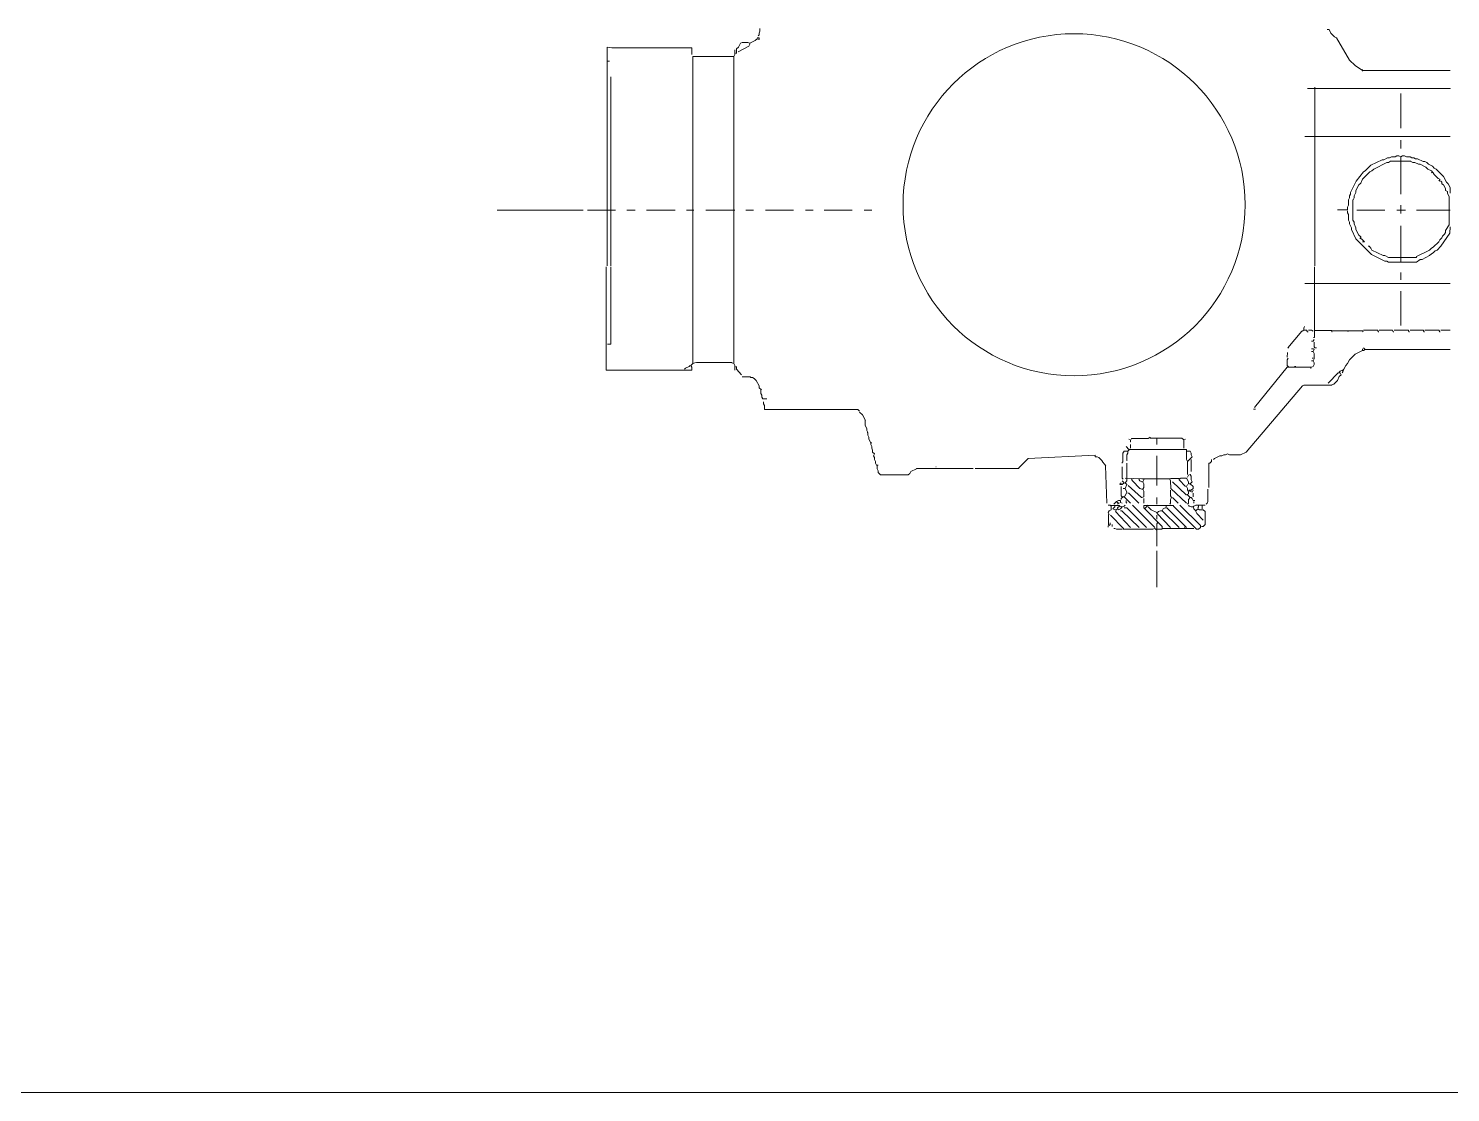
# Model space of a CAD drawing. Header units: millimetres. Extents: x -194958 to 83200, y -72620 to 64568.
# Drawn here: x -141546 to -140846, y -68782 to -68258 of the extents above; entities that cross this region are included whole.
import ezdxf

# ---------------------------------------------------------------- set-up
doc = ezdxf.new("R2010")
doc.units = ezdxf.units.MM
doc.header["$LTSCALE"] = 200
doc.layers.add('_GD-P-LegendText&Table', color=7, linetype='Continuous', lineweight=15)
doc.layers.add('VL-TEST-DRAIN VALVE', color=7, linetype='Continuous', lineweight=20)

# ---------------------------------------------------------------- blocks, each defined once
blk = doc.blocks.new('A$Cab73a533')
at = {"color": 7}
for p, q in [((-28.66, 15.62, 0.01), (-28.58, 15.79, 0.01)), ((-28.66, 15.45, 0.01), (-28.66, 15.62, 0.01)), ((-28.58, 15.79, 0.01), (-28.58, 16.04, 0.01)), ((23.02, 15.96, 0.01), (23.19, 15.96, 0.01)), ((23.19, 15.96, 0.01), (23.36, 15.62, 0.01)), ((23.36, 15.62, 0.01), (23.69, 15.28, 0.01)), ((-42.46, -5.56, 0.01), (-42.46, 14.35, 0.01)), ((-42.46, 14.35, 0.01), (-42.05, 14.29, 0.01)), ((-42.05, 14.29, 0.01), (-34.76, 14.29, 0.01)), ((-34.76, 14.29, 0.01), (-34.76, 14.18, 0.01)), ((-30.7, 14.18, 0.01), (-30.53, 14.35, 0.01)), ((-30.56, 13.93, 0.01), (-29.6, 14.44, 0.01)), ((-30.53, 14.35, 0.01), (-30.36, 14.69, 0.01)), ((-30.36, 14.69, 0.01), (-30.19, 14.77, 0.01)), ((-30.19, 14.77, 0.01), (-29.68, 14.77, 0.01)), ((-29.68, 14.77, 0.01), (-29.51, 14.69, 0.01)), ((-29.6, 14.44, 0.01), (-29.59, 14.44, 0.01)), ((-29.59, 14.44, 0.01), (-29.51, 14.6, 0.01)), ((-29.51, 14.69, 0.01), (-29, 14.94, 0.01)), ((-29.51, 14.6, 0.01), (-29.51, 14.69, 0.01)), ((-29, 14.94, 0.01), (-28.83, 15.11, 0.01)), ((-28.66, 15.2, 0.01), (-28.83, 15.2, 0.01)), ((-28.83, 15.11, 0.01), (-28.66, 15.03, 0.01)), ((-28.75, 15.37, 0.01), (-28.66, 15.45, 0.01)), ((-28.66, 15.03, 0.01), (-28.66, 15.2, 0.01)), ((23.69, 15.28, 0.01), (23.87, 15.2, 0.01)), ((23.87, 15.2, 0.01), (25.04, 13.16, 0.01)), ((-42.47, 13.08, 0.01), (-42.26, 13.08, 0.01)), ((-34.76, 14.18, 0.01), (-34.76, 13.67, 0.01)), ((-34.68, 13.48, 0.01), (-30.95, 13.48, 0.01)), ((-34.68, 13.48, 0.01), (-34.68, -14.45, 0.01)), ((-30.95, 13.5, 0.01), (-30.87, 13.67, 0.01)), ((-30.95, 13.48, 0.01), (-30.95, 13.5, 0.01)), ((-30.95, 13.48, 0.01), (-30.95, -14.45, 0.01)), ((-30.87, 13.67, 0.01), (-30.87, 14.1, 0.01)), ((-30.78, 13.76, 0.01), (-30.7, 13.84, 0.01)), ((-30.7, 13.84, 0.01), (-30.7, 14.18, 0.01)), ((25.04, 13.16, 0.01), (25.05, 13.16, 0.01)), ((25.05, 13.16, 0.01), (25.56, 12.66, 0.01)), ((25.56, 12.66, 0.01), (26.24, 12.23, 0.01)), ((26.24, 12.15, 0.01), (26.24, 12.32, 0.01)), ((26.24, 12.23, 0.01), (34.2, 12.23, 0.01)), ((34.2, 12.23, 0.01), (34.2, 12.23, 0.01)), ((-42.13, -5.56, 0.01), (-42.13, 11.64, 0.01)), ((21.24, 10.57, 0.01), (34.2, 10.57, 0.01)), ((21.91, -5.56, 0.01), (21.91, 10.71, 0.01)), ((34.2, 10.57, 0.01), (34.2, 10.54, 0.01)), ((29.71, 6.98, 0.01), (29.71, 10.11, 0.01)), ((20.98, 6.22, 0.01), (34.2, 6.22, 0.01)), ((29.71, 5.12, 0.01), (29.71, 5.88, 0.01)), ((27, 3.59, 0.01), (28.01, 4.1, 0.01)), ((28.01, 4.1, 0.01), (28.18, 4.1, 0.01)), ((28.18, 4.1, 0.01), (28.52, 4.27, 0.01)), ((28.52, 4.27, 0.01), (28.69, 4.27, 0.01)), ((28.61, 3.85, 0.01), (28.78, 3.96, 0.01)), ((28.69, 4.27, 0.01), (28.86, 4.35, 0.01)), ((28.78, 3.96, 0.01), (30.64, 3.96, 0.01)), ((28.86, 4.35, 0.01), (29.2, 4.35, 0.01)), ((29.2, 4.35, 0.01), (29.37, 4.44, 0.01)), ((29.37, 4.44, 0.01), (29.54, 4.44, 0.01)), ((29.54, 4.44, 0.01), (29.71, 4.35, 0.01)), ((29.71, 4.35, 0.01), (29.88, 4.44, 0.01)), ((29.71, 0.96, 0.01), (29.71, 4.35, 0.01)), ((29.88, 4.44, 0.01), (30.05, 4.44, 0.01)), ((30.05, 4.44, 0.01), (30.22, 4.35, 0.01)), ((30.22, 4.35, 0.01), (30.56, 4.35, 0.01)), ((30.56, 4.35, 0.01), (30.73, 4.27, 0.01)), ((30.64, 3.96, 0.01), (30.64, 3.93, 0.01)), ((30.64, 3.93, 0.01), (30.81, 3.85, 0.01)), ((30.73, 4.27, 0.01), (30.9, 4.27, 0.01)), ((30.9, 4.27, 0.01), (31.06, 4.18, 0.01)), ((31.06, 4.18, 0.01), (31.23, 4.18, 0.01)), ((31.23, 4.18, 0.01), (31.74, 3.93, 0.01)), ((31.74, 3.93, 0.01), (31.91, 3.93, 0.01)), ((31.91, 3.93, 0.01), (32.08, 3.85, 0.01)), ((25.65, 2.15, 0.01), (26.31, 3, 0.01)), ((26.24, 2.32, 0.01), (26.91, 3, 0.01)), ((26.31, 3, 0.01), (26.32, 3, 0.01)), ((26.32, 3, 0.01), (26.49, 3.08, 0.01)), ((26.49, 3.08, 0.01), (27, 3.59, 0.01)), ((26.91, 3, 0.01), (27.08, 3.08, 0.01)), ((27.08, 3.08, 0.01), (27.25, 3.25, 0.01)), ((27.25, 3.25, 0.01), (28.44, 3.85, 0.01)), ((28.44, 3.85, 0.01), (28.61, 3.85, 0.01)), ((30.81, 3.85, 0.01), (30.98, 3.85, 0.01)), ((30.98, 3.85, 0.01), (31.32, 3.68, 0.01)), ((31.32, 3.68, 0.01), (31.49, 3.68, 0.01)), ((31.49, 3.68, 0.01), (32, 3.42, 0.01)), ((32, 3.42, 0.01), (32.17, 3.25, 0.01)), ((32.08, 3.85, 0.01), (32.25, 3.68, 0.01)), ((32.17, 3.25, 0.01), (32.5, 3.08, 0.01)), ((32.25, 3.68, 0.01), (32.59, 3.51, 0.01)), ((32.5, 3.08, 0.01), (32.67, 2.91, 0.01)), ((32.5, 2.91, 0.01), (32.59, 3, 0.01)), ((32.59, 3.51, 0.01), (32.76, 3.34, 0.01)), ((32.67, 2.91, 0.01), (32.76, 2.74, 0.01)), ((32.76, 3.34, 0.01), (32.93, 3.25, 0.01)), ((32.76, 2.74, 0.01), (33.1, 2.4, 0.01)), ((32.93, 3.25, 0.01), (33.61, 2.57, 0.01)), ((25.13, 1.13, 0.01), (25.65, 2.15, 0.01)), ((25.64, 1.3, 0.01), (25.9, 1.81, 0.01)), ((25.64, 1.13, 0.01), (25.64, 1.3, 0.01)), ((25.9, 1.81, 0.01), (26.07, 1.98, 0.01)), ((26.07, 1.98, 0.01), (26.24, 2.32, 0.01)), ((33.1, 2.4, 0.01), (33.27, 2.32, 0.01)), ((33.27, 2.15, 0.01), (33.18, 2.24, 0.01)), ((33.27, 2.32, 0.01), (33.27, 2.15, 0.01)), ((33.44, 2.07, 0.01), (33.35, 2.15, 0.01)), ((33.44, 1.9, 0.01), (33.44, 2.07, 0.01)), ((33.61, 1.81, 0.01), (33.44, 1.9, 0.01)), ((33.61, 2.57, 0.01), (33.86, 2.07, 0.01)), ((33.78, 1.47, 0.01), (33.61, 1.81, 0.01)), ((33.78, 1.3, 0.01), (33.78, 1.47, 0.01)), ((33.95, 1.22, 0.01), (33.78, 1.3, 0.01)), ((33.86, 2.07, 0.01), (34.03, 1.9, 0.01)), ((34.03, 1.9, 0.01), (34.2, 1.56, 0.01)), ((34.2, 1.56, 0.01), (34.2, 1.05, 0.01)), ((24.96, 0.46, 0.01), (25.05, 0.63, 0.01)), ((24.96, -0.05, 0.01), (24.96, 0.46, 0.01)), ((25.05, 0.8, 0.01), (25.13, 0.96, 0.01)), ((25.05, 0.63, 0.01), (25.05, 0.8, 0.01)), ((25.13, 0.96, 0.01), (25.13, 1.13, 0.01)), ((25.36, -1.41, 0.01), (25.36, 0.46, 0.01)), ((25.36, 0.46, 0.01), (25.39, 0.46, 0.01)), ((25.39, 0.46, 0.01), (25.47, 0.63, 0.01)), ((25.47, 0.8, 0.01), (25.64, 1.13, 0.01)), ((25.47, 0.63, 0.01), (25.47, 0.8, 0.01)), ((33.95, 1.05, 0.01), (33.95, 1.22, 0.01)), ((34.11, 0.71, 0.01), (33.95, 1.05, 0.01)), ((34.11, -1.83, 0.01), (34.11, 0.71, 0.01)), ((-52.47, -0.48, 0.01), (-44.67, -0.48, 0.01)), ((-44.25, -0.48, 0.01), (-41.71, -0.48, 0.01)), ((-40.69, -0.48, 0.01), (-39.93, -0.48, 0.01)), ((-38.91, -0.48, 0.01), (-36.29, -0.48, 0.01)), ((-35.27, -0.48, 0.01), (-34.59, -0.48, 0.01)), ((-33.49, -0.48, 0.01), (-30.87, -0.48, 0.01)), ((-29.85, -0.48, 0.01), (-29.17, -0.48, 0.01)), ((-28.07, -0.48, 0.01), (-25.53, -0.48, 0.01)), ((-24.43, -0.48, 0.01), (-23.75, -0.48, 0.01)), ((-22.73, -0.48, 0.01), (-20.19, -0.48, 0.01)), ((-19.09, -0.48, 0.01), (-18.41, -0.48, 0.01)), ((23.95, -0.45, 0.01), (24.88, -0.45, 0.01)), ((24.88, -0.22, 0.01), (24.96, -0.05, 0.01)), ((24.88, -0.39, 0.01), (24.88, -0.22, 0.01)), ((24.88, -0.45, 0.01), (24.88, -0.39, 0.01)), ((24.88, -0.73, 0.01), (24.88, -0.56, 0.01)), ((24.96, -0.9, 0.01), (24.88, -0.73, 0.01)), ((24.96, -1.41, 0.01), (24.96, -0.9, 0.01)), ((25.73, -0.48, 0.01), (28.27, -0.48, 0.01)), ((29.37, -0.48, 0.01), (30.13, -0.48, 0.01)), ((29.71, -0.81, 0.01), (29.71, -0.05, 0.01)), ((31.15, -0.48, 0.01), (34.2, -0.48, 0.01)), ((25.05, -1.58, 0.01), (24.96, -1.41, 0.01)), ((25.05, -1.75, 0.01), (25.05, -1.58, 0.01)), ((25.22, -2.09, 0.01), (25.05, -1.75, 0.01)), ((25.22, -2.25, 0.01), (25.22, -2.09, 0.01)), ((25.64, -3.1, 0.01), (25.22, -2.25, 0.01)), ((25.47, -1.58, 0.01), (25.36, -1.41, 0.01)), ((25.47, -1.75, 0.01), (25.47, -1.58, 0.01)), ((25.64, -2.09, 0.01), (25.47, -1.75, 0.01)), ((25.64, -2.25, 0.01), (25.64, -2.09, 0.01)), ((25.9, -2.76, 0.01), (25.64, -2.25, 0.01)), ((29.71, -5.22, 0.01), (29.71, -1.92, 0.01)), ((33.69, -2.68, 0.01), (33.78, -2.51, 0.01)), ((33.78, -2.34, 0.01), (34.11, -1.83, 0.01)), ((33.78, -2.51, 0.01), (33.78, -2.34, 0.01)), ((34.2, -2, 0.01), (34.19, -2.59, 0.01)), ((27.05, -4.54, 0.01), (25.62, -3.1, 0.01)), ((25.62, -3.1, 0.01), (25.64, -3.1, 0.01)), ((26.07, -2.93, 0.01), (25.9, -2.76, 0.01)), ((25.98, -3.02, 0.01), (26.07, -3.1, 0.01)), ((26.07, -3.1, 0.01), (26.07, -2.93, 0.01)), ((26.15, -3.1, 0.01), (26.41, -3.36, 0.01)), ((26.41, -3.36, 0.01), (26.24, -3.36, 0.01)), ((26.74, -3.78, 0.01), (26.83, -3.78, 0.01)), ((26.83, -3.78, 0.01), (27, -3.95, 0.01)), ((32.5, -3.95, 0.01), (32.67, -3.86, 0.01)), ((32.67, -3.86, 0.01), (33.18, -3.36, 0.01)), ((33.35, -3.78, 0.01), (33.01, -4.12, 0.01)), ((33.18, -3.36, 0.01), (33.27, -3.19, 0.01)), ((33.27, -3.19, 0.01), (33.44, -3.02, 0.01)), ((34.19, -2.59, 0.01), (33.35, -3.78, 0.01)), ((33.35, -3.78, 0.01), (33.35, -3.78, 0.01)), ((33.44, -3.02, 0.01), (33.52, -2.85, 0.01)), ((33.52, -2.85, 0.01), (33.69, -2.68, 0.01)), ((27, -3.95, 0.01), (27.08, -4.12, 0.01)), ((28.27, -5.14, 0.01), (27.05, -4.54, 0.01)), ((27.08, -4.12, 0.01), (28.1, -4.63, 0.01)), ((28.1, -4.63, 0.01), (28.27, -4.63, 0.01)), ((28.27, -4.63, 0.01), (28.61, -4.8, 0.01)), ((28.44, -5.14, 0.01), (28.27, -5.14, 0.01)), ((28.61, -5.22, 0.01), (28.44, -5.14, 0.01)), ((28.61, -4.8, 0.01), (31.15, -4.8, 0.01)), ((31.15, -4.71, 0.01), (32.34, -4.12, 0.01)), ((31.15, -4.8, 0.01), (31.15, -4.71, 0.01)), ((31.49, -4.97, 0.01), (31.15, -5.22, 0.01)), ((31.66, -4.97, 0.01), (31.49, -4.97, 0.01)), ((32.34, -4.63, 0.01), (31.66, -4.97, 0.01)), ((32.34, -4.12, 0.01), (32.5, -3.95, 0.01)), ((32.5, -4.46, 0.01), (32.34, -4.63, 0.01)), ((32.67, -4.37, 0.01), (32.5, -4.46, 0.01)), ((32.84, -4.2, 0.01), (32.67, -4.37, 0.01)), ((33.01, -4.12, 0.01), (32.84, -4.2, 0.01)), ((-42.56, -15.05, 0.01), (-42.56, -5.64, 0.01)), ((-42.13, -12.68, 0.01), (-42.13, -5.64, 0.01)), ((21.87, -12.08, 0.01), (21.87, -5.64, 0.01)), ((31.15, -5.22, 0.01), (28.61, -5.22, 0.01)), ((29.71, -6.83, 0.01), (29.71, -6.15, 0.01)), ((20.98, -7.17, 0.01), (34.2, -7.17, 0.01)), ((29.71, -10.98, 0.01), (29.71, -7.85, 0.01)), ((19.43, -13.01, 0.01), (20.71, -11.49, 0.01)), ((20.71, -11.49, 0.01), (20.73, -11.49, 0.01)), ((20.73, -11.49, 0.01), (20.9, -11.4, 0.01)), ((20.9, -11.24, 0.01), (20.95, -11.07, 0.01)), ((20.9, -11.4, 0.01), (20.9, -11.24, 0.01)), ((21.15, -11.4, 0.01), (20.9, -11.4, 0.01)), ((21.24, -11.57, 0.01), (21.15, -11.4, 0.01)), ((21.28, -11.57, 0.01), (21.24, -11.57, 0.01)), ((21.32, -11.4, 0.01), (21.58, -11.4, 0.01)), ((21.58, -11.4, 0.01), (21.75, -11.49, 0.01)), ((21.91, -11.43, 0.01), (21.91, -11.4, 0.01)), ((23.44, -11.43, 0.01), (21.91, -11.43, 0.01)), ((23.44, -11.47, 0.01), (23.44, -11.43, 0.01)), ((26.24, -11.47, 0.01), (23.44, -11.47, 0.01)), ((23.44, -11.57, 0.01), (23.44, -11.49, 0.01)), ((23.48, -11.57, 0.01), (23.44, -11.57, 0.01)), ((24.96, -11.49, 0.01), (24.88, -11.49, 0.01)), ((26.28, -11.57, 0.01), (26.24, -11.47, 0.01)), ((27.59, -11.4, 0.01), (26.32, -11.4, 0.01)), ((27.68, -11.57, 0.01), (27.59, -11.4, 0.01)), ((27.71, -11.57, 0.01), (27.68, -11.57, 0.01)), ((28.95, -11.4, 0.01), (27.76, -11.4, 0.01)), ((29.03, -11.57, 0.01), (28.95, -11.4, 0.01)), ((29.07, -11.57, 0.01), (29.03, -11.57, 0.01)), ((30.39, -11.4, 0.01), (29.12, -11.4, 0.01)), ((30.47, -11.57, 0.01), (30.39, -11.4, 0.01)), ((30.51, -11.57, 0.01), (30.47, -11.57, 0.01)), ((31.74, -11.4, 0.01), (30.56, -11.4, 0.01)), ((31.83, -11.57, 0.01), (31.74, -11.4, 0.01)), ((31.86, -11.57, 0.01), (31.83, -11.57, 0.01)), ((33.18, -11.4, 0.01), (31.91, -11.4, 0.01)), ((33.27, -11.57, 0.01), (33.18, -11.4, 0.01)), ((33.3, -11.57, 0.01), (33.27, -11.57, 0.01)), ((33.35, -11.4, 0.01), (34.2, -11.4, 0.01)), ((-42.44, -12.68, 0.01), (-42.13, -12.68, 0.01)), ((21.58, -12.42, 0.01), (21.75, -12.42, 0.01)), ((21.75, -12.42, 0.01), (21.83, -12.25, 0.01)), ((21.79, -12.08, 0.01), (21.87, -12.08, 0.01)), ((21.83, -12.93, 0.01), (21.83, -12.51, 0.01)), ((21.91, -13.01, 0.01), (21.83, -12.93, 0.01)), ((19.37, -13.86, 0.01), (19.4, -13.44, 0.01)), ((19.46, -13.95, 0.01), (19.37, -14.12, 0.01)), ((19.37, -14.12, 0.01), (19.37, -14.62, 0.01)), ((19.52, -13.01, 0.01), (19.43, -13.01, 0.01)), ((21.75, -13.1, 0.01), (21.58, -13.1, 0.01)), ((21.58, -13.35, 0.01), (21.75, -13.35, 0.01)), ((21.58, -14.2, 0.01), (21.75, -14.2, 0.01)), ((21.66, -13.95, 0.01), (21.75, -13.95, 0.01)), ((21.83, -13.18, 0.01), (21.75, -13.1, 0.01)), ((21.75, -13.35, 0.01), (21.83, -13.18, 0.01)), ((21.83, -13.52, 0.01), (21.75, -13.35, 0.01)), ((21.75, -14.2, 0.01), (21.83, -14.03, 0.01)), ((21.83, -14.37, 0.01), (21.75, -14.2, 0.01)), ((21.83, -14.03, 0.01), (21.83, -13.52, 0.01)), ((21.91, -13.01, 0.01), (22.04, -13.01, 0.01)), ((24.88, -14.45, 0.01), (25.05, -14.12, 0.01)), ((25.05, -14.12, 0.01), (25.56, -13.61, 0.01)), ((25.56, -13.61, 0.01), (26.24, -13.27, 0.01)), ((26.24, -13.27, 0.01), (26.24, -13.1, 0.01)), ((26.24, -13.27, 0.01), (26.32, -13.27, 0.01)), ((26.49, -13.18, 0.01), (26.32, -13.01, 0.01)), ((26.32, -13.27, 0.01), (26.49, -13.18, 0.01)), ((26.49, -13.16, 0.01), (34.2, -13.16, 0.01)), ((34.2, -13.16, 0.01), (34.2, -13.18, 0.01)), ((-42.56, -15.05, 0.01), (-34.76, -15.05, 0.01)), ((-35.44, -14.96, 0.01), (-35.36, -14.88, 0.01)), ((-35.36, -14.88, 0.01), (-35.02, -14.71, 0.01)), ((-35.02, -14.71, 0.01), (-34.93, -14.62, 0.01)), ((-34.85, -14.62, 0.01), (-34.68, -14.45, 0.01)), ((-34.76, -14.79, 0.01), (-34.85, -14.62, 0.01)), ((-34.76, -15.05, 0.01), (-34.76, -14.79, 0.01)), ((-34.68, -14.45, 0.01), (-34.51, -14.37, 0.01)), ((-34.51, -14.37, 0.01), (-34.34, -14.35, 0.01)), ((-34.34, -14.35, 0.01), (-31.12, -14.35, 0.01)), ((-31.12, -14.35, 0.01), (-31.12, -14.37, 0.01)), ((-31.12, -14.37, 0.01), (-30.95, -14.45, 0.01)), ((-30.95, -14.45, 0.01), (-30.87, -14.62, 0.01)), ((-30.87, -14.62, 0.01), (-30.87, -15.05, 0.01)), ((-30.78, -14.71, 0.01), (-30.7, -14.79, 0.01)), ((-30.7, -14.79, 0.01), (-30.7, -14.96, 0.01)), ((-30.7, -14.96, 0.01), (-30.25, -15.47, 0.01)), ((16.42, -18.44, 0.01), (19.38, -14.79, 0.01)), ((19.37, -14.62, 0.01), (19.54, -14.78, 0.01)), ((19.38, -14.79, 0.01), (19.46, -14.79, 0.01)), ((19.54, -14.78, 0.01), (21.58, -14.78, 0.01)), ((20.16, -14.71, 0.01), (20.05, -14.71, 0.01)), ((21.57, -14.88, 0.01), (21.49, -14.88, 0.01)), ((21.58, -14.79, 0.01), (21.75, -14.71, 0.01)), ((21.58, -14.78, 0.01), (21.58, -14.79, 0.01)), ((21.75, -14.71, 0.01), (21.83, -14.54, 0.01)), ((21.83, -14.54, 0.01), (21.83, -14.37, 0.01)), ((24.03, -15.3, 0.01), (23.1, -16.23, 0.01)), ((24.2, -15.3, 0.01), (24.03, -15.3, 0.01)), ((24.12, -15.22, 0.01), (24.2, -15.13, 0.01)), ((24.12, -15.64, 0.01), (24.29, -15.47, 0.01)), ((24.2, -15.13, 0.01), (24.37, -15.05, 0.01)), ((24.29, -15.47, 0.01), (24.2, -15.3, 0.01)), ((24.37, -15.05, 0.01), (24.46, -15.13, 0.01)), ((24.46, -15.13, 0.01), (24.37, -15.3, 0.01)), ((24.46, -15.05, 0.01), (24.54, -14.96, 0.01)), ((24.54, -14.96, 0.01), (24.71, -14.62, 0.01)), ((24.71, -14.62, 0.01), (24.88, -14.45, 0.01)), ((-30.19, -15.67, 0.01), (-29.43, -15.67, 0.01)), ((-29.43, -15.67, 0.01), (-29.43, -15.73, 0.01)), ((-29.43, -15.73, 0.01), (-29.26, -15.73, 0.01)), ((-29.26, -15.73, 0.01), (-29.09, -15.81, 0.01)), ((-29.09, -15.81, 0.01), (-28.92, -15.98, 0.01)), ((-28.92, -15.98, 0.01), (-28.66, -16.49, 0.01)), ((-28.66, -16.49, 0.01), (-28.66, -16.66, 0.01)), ((-28.66, -16.66, 0.01), (-28.45, -16.83, 0.01)), ((15.65, -22.5, 0.01), (20.78, -16.49, 0.01)), ((20.78, -16.49, 0.01), (20.9, -16.42, 0.01)), ((20.9, -16.42, 0.01), (23.44, -16.42, 0.01)), ((23.44, -16.4, 0.01), (23.61, -16.32, 0.01)), ((23.44, -16.42, 0.01), (23.44, -16.4, 0.01)), ((23.61, -16.32, 0.01), (23.95, -15.98, 0.01)), ((23.95, -15.98, 0.01), (24.12, -15.64, 0.01)), ((-28.49, -17.17, 0.01), (-28.49, -16.83, 0.01)), ((-28.41, -17.33, 0.01), (-28.49, -17.17, 0.01)), ((-28.41, -17.5, 0.01), (-28.41, -17.33, 0.01)), ((-28.32, -17.67, 0.01), (-28.41, -17.5, 0.01)), ((-27.96, -17.67, 0.01), (-28.32, -17.67, 0.01)), ((-28.24, -18.1, 0.01), (-28.24, -17.93, 0.01)), ((-28.15, -18.27, 0.01), (-28.24, -18.1, 0.01)), ((-28.15, -18.63, 0.01), (-28.15, -18.27, 0.01)), ((-19.68, -18.63, 0.01), (-28.15, -18.63, 0.01)), ((-19.52, -18.78, 0.01), (-19.68, -18.63, 0.01)), ((-19.51, -18.86, 0.01), (-19.26, -19.11, 0.01)), ((-19.26, -19.11, 0.01), (-18.98, -19.62, 0.01)), ((16.32, -18.61, 0.01), (16.49, -18.61, 0.01)), ((-19, -20.05, 0.01), (-19, -19.62, 0.01)), ((-18.84, -20.38, 0.01), (-19, -20.05, 0.01)), ((-18.84, -20.55, 0.01), (-18.84, -20.38, 0.01)), ((-18.75, -20.72, 0.01), (-18.84, -20.55, 0.01)), ((-18.82, -20.72, 0.01), (-18.75, -20.72, 0.01)), ((-18.75, -20.98, 0.01), (-18.75, -20.72, 0.01)), ((-18.67, -21.15, 0.01), (-18.75, -20.98, 0.01)), ((-18.67, -21.32, 0.01), (-18.67, -21.15, 0.01)), ((-18.5, -21.66, 0.01), (-18.67, -21.32, 0.01)), ((-18.41, -21.66, 0.01), (-18.5, -21.66, 0.01)), ((-18.5, -21.83, 0.01), (-18.5, -21.66, 0.01)), ((-18.41, -21.99, 0.01), (-18.5, -21.83, 0.01)), ((5.14, -21.4, 0.01), (4.97, -21.32, 0.01)), ((5.14, -21.57, 0.01), (5.14, -21.4, 0.01)), ((5.17, -21.57, 0.01), (5.14, -21.57, 0.01)), ((5.14, -22.16, 0.01), (5.14, -21.83, 0.01)), ((6.75, -21.27, 0.01), (5.23, -21.27, 0.01)), ((5.23, -21.27, 0.01), (5.23, -21.32, 0.01)), ((6.92, -21.15, 0.01), (6.75, -21.27, 0.01)), ((6.92, -21.23, 0.01), (6.92, -21.15, 0.01)), ((9.8, -21.23, 0.01), (6.92, -21.23, 0.01)), ((7.51, -21.83, 0.01), (7.51, -21.23, 0.01)), ((9.97, -21.4, 0.01), (9.8, -21.23, 0.01)), ((10.14, -21.32, 0.01), (9.97, -21.4, 0.01)), ((9.97, -22.16, 0.01), (9.97, -21.4, 0.01)), ((10.14, -21.33, 0.01), (10.14, -21.32, 0.01)), ((-18.41, -22.16, 0.01), (-18.41, -21.99, 0.01)), ((-18.33, -22.33, 0.01), (-18.41, -22.16, 0.01)), ((-18.33, -22.5, 0.01), (-18.33, -22.33, 0.01)), ((-18.16, -22.67, 0.01), (-18.33, -22.5, 0.01)), ((-18.24, -22.84, 0.01), (-18.16, -22.67, 0.01)), ((-18.16, -23.01, 0.01), (-18.24, -22.84, 0.01)), ((-18.16, -23.18, 0.01), (-18.16, -23.01, 0.01)), ((-18.07, -23.35, 0.01), (-18.16, -23.18, 0.01)), ((-5.03, -23.94, 0.01), (-4.18, -23.1, 0.01)), ((-4.18, -23.1, 0.01), (1.92, -22.78, 0.01)), ((1.92, -22.78, 0.01), (1.92, -22.93, 0.01)), ((1.92, -22.93, 0.01), (2.09, -22.93, 0.01)), ((2.09, -22.93, 0.01), (2.26, -23.01, 0.01)), ((2.26, -23.01, 0.01), (2.51, -23.27, 0.01)), ((2.51, -23.27, 0.01), (2.6, -23.43, 0.01)), ((4.55, -22.42, 0.01), (4.43, -22.59, 0.01)), ((4.43, -22.59, 0.01), (4.43, -23.43, 0.01)), ((4.89, -22.42, 0.01), (4.55, -22.42, 0.01)), ((4.72, -21.99, 0.01), (4.97, -22.27, 0.01)), ((4.8, -22.76, 0.01), (4.89, -22.59, 0.01)), ((4.8, -23.27, 0.01), (4.8, -22.76, 0.01)), ((4.83, -23.27, 0.01), (4.8, -23.27, 0.01)), ((4.89, -22.42, 0.01), (5.06, -22.25, 0.01)), ((4.89, -22.59, 0.01), (4.89, -22.42, 0.01)), ((4.97, -22.27, 0.01), (10.22, -22.27, 0.01)), ((7.51, -25.55, 0.01), (7.51, -22.84, 0.01)), ((10.22, -22.27, 0.01), (10.22, -22.42, 0.01)), ((10.22, -22.42, 0.01), (10.56, -22.42, 0.01)), ((10.22, -23.18, 0.01), (10.22, -22.42, 0.01)), ((10.31, -23.35, 0.01), (10.22, -23.18, 0.01)), ((10.73, -22.93, 0.01), (10.31, -23.35, 0.01)), ((10.56, -22.42, 0.01), (10.65, -22.59, 0.01)), ((10.65, -22.59, 0.01), (10.65, -22.76, 0.01)), ((10.65, -22.76, 0.01), (10.74, -22.93, 0.01)), ((10.65, -24.28, 0.01), (10.65, -23.18, 0.01)), ((12.51, -23.35, 0.01), (12.51, -23.18, 0.01)), ((12.68, -23.18, 0.01), (12.77, -23.1, 0.01)), ((12.77, -23.1, 0.01), (13.27, -22.84, 0.01)), ((13.27, -22.84, 0.01), (13.44, -22.84, 0.01)), ((13.44, -22.84, 0.01), (13.61, -22.76, 0.01)), ((13.61, -22.76, 0.01), (13.78, -22.76, 0.01)), ((13.78, -22.76, 0.01), (13.95, -22.67, 0.01)), ((13.95, -22.67, 0.01), (14.12, -22.76, 0.01)), ((14.12, -22.76, 0.01), (15.14, -22.76, 0.01)), ((15.14, -22.76, 0.01), (15.65, -22.5, 0.01)), ((-18.07, -23.52, 0.01), (-18.07, -23.35, 0.01)), ((-17.99, -23.69, 0.01), (-18.07, -23.52, 0.01)), ((-17.82, -23.69, 0.01), (-17.99, -23.69, 0.01)), ((-17.9, -24.03, 0.01), (-17.9, -23.77, 0.01)), ((-17.82, -24.2, 0.01), (-17.9, -24.03, 0.01)), ((-17.82, -24.37, 0.01), (-17.82, -24.2, 0.01)), ((-17.65, -24.54, 0.01), (-17.82, -24.37, 0.01)), ((-17.65, -24.59, 0.01), (-17.65, -24.54, 0.01)), ((-14.94, -24.45, 0.01), (-15.11, -24.59, 0.01)), ((-14.85, -24.28, 0.01), (-14.94, -24.45, 0.01)), ((-14.35, -24.03, 0.01), (-14.85, -24.28, 0.01)), ((-9.18, -24, 0.01), (-14.35, -24, 0.01)), ((-14.35, -24, 0.01), (-14.35, -24.03, 0.01)), ((-12.56, -23.86, 0.01), (-12.57, -23.86, 0.01)), ((-9.01, -23.99, 0.01), (-5.03, -23.99, 0.01)), ((-5.03, -23.99, 0.01), (-5.03, -23.94, 0.01)), ((2.6, -23.43, 0.01), (2.77, -23.6, 0.01)), ((2.77, -23.6, 0.01), (2.89, -23.77, 0.01)), ((2.87, -23.77, 0.01), (2.85, -23.77, 0.01)), ((2.98, -27.16, 0.01), (2.87, -23.77, 0.01)), ((4.43, -23.43, 0.01), (4.38, -23.43, 0.01)), ((4.38, -23.43, 0.01), (4.38, -23.52, 0.01)), ((4.38, -24.87, 0.01), (4.38, -23.86, 0.01)), ((4.8, -25.13, 0.01), (4.8, -23.52, 0.01)), ((10.31, -24.54, 0.01), (10.31, -23.35, 0.01)), ((10.56, -24.54, 0.01), (10.39, -24.62, 0.01)), ((10.65, -24.71, 0.01), (10.56, -24.54, 0.01)), ((12.24, -25.72, 0.01), (12.24, -23.52, 0.01)), ((12.24, -23.52, 0.01), (12.34, -23.52, 0.01)), ((12.34, -23.52, 0.01), (12.51, -23.35, 0.01)), ((-15.11, -24.59, 0.01), (-17.65, -24.59, 0.01)), ((4.12, -25.38, 0.01), (4.21, -25.47, 0.01)), ((4.29, -25.38, 0.01), (4.21, -25.3, 0.01)), ((4.21, -25.47, 0.01), (4.38, -25.47, 0.01)), ((4.21, -25.47, 0.01), (4.29, -25.47, 0.01)), ((4.29, -25.47, 0.01), (4.29, -25.38, 0.01)), ((4.29, -26.48, 0.01), (4.29, -25.64, 0.01)), ((4.46, -24.96, 0.01), (4.38, -24.87, 0.01)), ((4.55, -25.3, 0.01), (4.38, -25.13, 0.01)), ((4.38, -25.47, 0.01), (4.55, -25.3, 0.01)), ((4.46, -25.81, 0.01), (4.63, -25.81, 0.01)), ((4.63, -24.87, 0.01), (6.16, -24.93, 0.01)), ((4.63, -25.3, 0.01), (4.8, -25.13, 0.01)), ((4.8, -25.47, 0.01), (4.63, -25.3, 0.01)), ((4.63, -25.81, 0.01), (4.8, -25.47, 0.01)), ((4.8, -26.15, 0.01), (4.63, -25.81, 0.01)), ((4.93, -25.55, 0.01), (6.12, -26.65, 0.01)), ((5.31, -25.13, 0.01), (5.23, -24.96, 0.01)), ((5.99, -25.81, 0.01), (5.31, -25.13, 0.01)), ((5.99, -25.13, 0.01), (5.9, -24.96, 0.01)), ((6.16, -25.21, 0.01), (5.99, -25.13, 0.01)), ((6.16, -25.89, 0.01), (5.99, -25.81, 0.01)), ((6.16, -24.93, 0.01), (8.7, -24.93, 0.01)), ((6.24, -25.21, 0.01), (6.16, -25.21, 0.01)), ((6.24, -25.21, 0.01), (6.33, -25.04, 0.01)), ((6.33, -25.38, 0.01), (6.24, -25.21, 0.01)), ((6.24, -25.89, 0.01), (6.33, -25.72, 0.01)), ((6.33, -25.04, 0.01), (6.33, -24.96, 0.01)), ((6.33, -25.72, 0.01), (6.33, -25.38, 0.01)), ((8.7, -24.93, 0.01), (8.7, -24.96, 0.01)), ((8.7, -24.96, 0.01), (8.78, -25.13, 0.01)), ((8.78, -24.9, 0.01), (9.55, -24.9, 0.01)), ((8.78, -25.13, 0.01), (8.8, -25.81, 0.01)), ((8.8, -25.81, 0.01), (10.23, -27.16, 0.01)), ((8.95, -25.21, 0.01), (10.18, -26.4, 0.01)), ((9.55, -24.96, 0.01), (9.72, -24.87, 0.01)), ((9.55, -24.9, 0.01), (9.55, -24.96, 0.01)), ((9.55, -25.04, 0.01), (9.55, -24.96, 0.01)), ((10.14, -25.64, 0.01), (9.55, -25.04, 0.01)), ((9.72, -24.87, 0.01), (10.22, -24.87, 0.01)), ((10.22, -24.87, 0.01), (10.39, -25.21, 0.01)), ((10.22, -25.64, 0.01), (10.31, -25.47, 0.01)), ((10.31, -25.81, 0.01), (10.22, -25.64, 0.01)), ((10.39, -24.62, 0.01), (10.31, -24.79, 0.01)), ((10.31, -25.98, 0.01), (10.31, -25.81, 0.01)), ((10.39, -25.21, 0.01), (10.39, -25.38, 0.01)), ((10.39, -25.38, 0.01), (10.56, -25.38, 0.01)), ((10.56, -25.38, 0.01), (10.73, -25.21, 0.01)), ((10.82, -25.64, 0.01), (10.56, -25.38, 0.01)), ((10.65, -25.04, 0.01), (10.65, -24.71, 0.01)), ((10.73, -25.21, 0.01), (10.65, -25.04, 0.01)), ((10.65, -25.98, 0.01), (10.82, -25.81, 0.01)), ((10.82, -25.81, 0.01), (10.82, -25.64, 0.01)), ((3.62, -27.25, 0.01), (3.87, -26.99, 0.01)), ((3.87, -26.99, 0.01), (4.04, -26.91, 0.01)), ((3.87, -26.99, 0.01), (3.95, -27.08, 0.01)), ((3.95, -27.08, 0.01), (4.12, -27.16, 0.01)), ((3.95, -27.25, 0.01), (4.04, -27.16, 0.01)), ((4.04, -26.91, 0.01), (4.21, -26.91, 0.01)), ((4.21, -26.91, 0.01), (4.21, -27.08, 0.01)), ((4.21, -27.08, 0.01), (4.38, -27.16, 0.01)), ((4.38, -26.57, 0.01), (4.29, -26.48, 0.01)), ((4.29, -26.74, 0.01), (4.46, -26.57, 0.01)), ((4.29, -26.82, 0.01), (4.29, -26.74, 0.01)), ((4.46, -26.57, 0.01), (4.63, -26.48, 0.01)), ((4.55, -26.57, 0.01), (5.14, -27.16, 0.01)), ((4.63, -26.48, 0.01), (4.8, -26.15, 0.01)), ((4.72, -27.08, 0.01), (4.72, -26.91, 0.01)), ((4.8, -27.16, 0.01), (4.72, -27.08, 0.01)), ((4.89, -26.23, 0.01), (4.97, -26.23, 0.01)), ((4.97, -26.23, 0.01), (5.9, -27.16, 0.01)), ((6.12, -26.65, 0.01), (6.16, -26.65, 0.01)), ((6.24, -25.89, 0.01), (6.16, -25.89, 0.01)), ((6.16, -26.65, 0.01), (6.33, -26.57, 0.01)), ((6.33, -26.06, 0.01), (6.24, -25.89, 0.01)), ((6.33, -26.57, 0.01), (6.33, -26.06, 0.01)), ((6.33, -27.16, 0.01), (6.33, -26.74, 0.01)), ((7.51, -27.25, 0.01), (7.51, -26.65, 0.01)), ((8.7, -27.25, 0.01), (8.78, -27.16, 0.01)), ((8.78, -26.48, 0.01), (8.78, -25.98, 0.01)), ((8.87, -26.65, 0.01), (8.78, -26.48, 0.01)), ((8.78, -26.82, 0.01), (8.87, -26.65, 0.01)), ((8.78, -27.16, 0.01), (8.78, -26.82, 0.01)), ((8.95, -26.65, 0.01), (9.46, -27.16, 0.01)), ((10.18, -26.4, 0.01), (10.22, -26.4, 0.01)), ((10.22, -26.4, 0.01), (10.39, -26.32, 0.01)), ((10.23, -27.16, 0.01), (10.22, -27.16, 0.01)), ((10.39, -26.15, 0.01), (10.31, -25.98, 0.01)), ((10.56, -26.65, 0.01), (10.31, -26.4, 0.01)), ((10.31, -27.25, 0.01), (10.39, -27.16, 0.01)), ((10.39, -26.06, 0.01), (10.48, -25.98, 0.01)), ((10.39, -26.32, 0.01), (10.39, -26.15, 0.01)), ((10.39, -26.82, 0.01), (10.56, -26.65, 0.01)), ((10.39, -27.16, 0.01), (10.39, -26.82, 0.01)), ((10.48, -25.98, 0.01), (10.65, -25.98, 0.01)), ((10.48, -25.98, 0.01), (10.56, -26.06, 0.01)), ((10.56, -26.06, 0.01), (10.73, -26.15, 0.01)), ((10.56, -26.65, 0.01), (10.65, -26.65, 0.01)), ((10.65, -26.65, 0.01), (10.73, -26.74, 0.01)), ((10.73, -26.15, 0.01), (10.82, -25.98, 0.01)), ((10.73, -26.74, 0.01), (10.82, -26.91, 0.01)), ((10.82, -26.57, 0.01), (10.82, -26.23, 0.01)), ((10.82, -26.91, 0.01), (10.99, -26.91, 0.01)), ((10.9, -27.16, 0.01), (10.9, -26.99, 0.01)), ((12, -27.25, 0.01), (12.09, -27.16, 0.01)), ((12.09, -27.16, 0.01), (12.17, -26.99, 0.01)), ((12.17, -26.99, 0.01), (12.17, -25.89, 0.01)), ((3.28, -27.33, 0.01), (3.11, -27.33, 0.01)), ((3.11, -28.01, 0.01), (3.19, -27.84, 0.01)), ((3.19, -28.18, 0.01), (3.11, -28.01, 0.01)), ((3.14, -29.03, 0.01), (3.14, -28.18, 0.01)), ((3.14, -28.18, 0.01), (3.19, -28.18, 0.01)), ((3.19, -27.84, 0.01), (3.36, -27.76, 0.01)), ((3.36, -27.42, 0.01), (3.28, -27.33, 0.01)), ((3.32, -28.26, 0.01), (4.5, -29.45, 0.01)), ((3.36, -27.36, 0.01), (4.12, -27.36, 0.01)), ((3.36, -27.76, 0.01), (3.36, -27.42, 0.01)), ((3.53, -27.67, 0.01), (3.7, -27.5, 0.01)), ((3.7, -27.76, 0.01), (3.53, -27.67, 0.01)), ((3.7, -27.5, 0.01), (3.7, -27.33, 0.01)), ((3.87, -27.76, 0.01), (3.7, -27.76, 0.01)), ((5.14, -29.37, 0.01), (3.75, -27.92, 0.01)), ((3.75, -27.92, 0.01), (3.78, -27.92, 0.01)), ((3.78, -27.92, 0.01), (3.78, -27.84, 0.01)), ((3.95, -27.67, 0.01), (3.87, -27.76, 0.01)), ((4.12, -27.42, 0.01), (3.95, -27.59, 0.01)), ((3.95, -27.59, 0.01), (4.04, -27.76, 0.01)), ((4.04, -27.76, 0.01), (4.21, -27.67, 0.01)), ((4.12, -27.36, 0.01), (4.12, -27.42, 0.01)), ((4.21, -27.42, 0.01), (4.29, -27.5, 0.01)), ((4.21, -27.67, 0.01), (4.38, -27.5, 0.01)), ((4.21, -27.84, 0.01), (4.33, -27.84, 0.01)), ((4.33, -27.84, 0.01), (5.91, -29.37, 0.01)), ((4.38, -27.5, 0.01), (4.55, -27.42, 0.01)), ((4.55, -27.42, 0.01), (4.63, -27.33, 0.01)), ((4.55, -27.59, 0.01), (4.8, -27.59, 0.01)), ((4.8, -27.59, 0.01), (6.58, -29.37, 0.01)), ((5.31, -27.33, 0.01), (7.34, -29.37, 0.01)), ((6.33, -27.37, 0.01), (9.04, -27.37, 0.01)), ((6.33, -27.59, 0.01), (6.33, -27.37, 0.01)), ((8.02, -29.28, 0.01), (6.33, -27.59, 0.01)), ((6.41, -27.67, 0.01), (6.75, -27.33, 0.01)), ((6.75, -27.5, 0.01), (7, -27.76, 0.01)), ((7, -27.76, 0.01), (7.51, -28.01, 0.01)), ((7.51, -28.01, 0.01), (7.56, -28.09, 0.01)), ((7.51, -28.6, 0.01), (7.51, -28.26, 0.01)), ((7.56, -28.09, 0.01), (8.78, -29.37, 0.01)), ((7.6, -28.01, 0.01), (7.68, -27.92, 0.01)), ((7.68, -27.92, 0.01), (7.85, -27.84, 0.01)), ((7.85, -27.84, 0.01), (8.02, -27.84, 0.01)), ((8.02, -27.84, 0.01), (8.11, -27.67, 0.01)), ((8.02, -27.84, 0.01), (9.55, -29.37, 0.01)), ((8.11, -27.67, 0.01), (8.28, -27.59, 0.01)), ((8.28, -27.59, 0.01), (8.44, -27.59, 0.01)), ((8.36, -27.5, 0.01), (8.36, -27.33, 0.01)), ((8.44, -27.59, 0.01), (10.22, -29.37, 0.01)), ((9.04, -27.37, 0.01), (9.04, -27.42, 0.01)), ((9.04, -27.42, 0.01), (11.13, -29.53, 0.01)), ((11.49, -29.2, 0.01), (9.63, -27.33, 0.01)), ((10.39, -27.33, 0.01), (10.48, -27.42, 0.01)), ((10.48, -27.42, 0.01), (10.65, -27.5, 0.01)), ((10.65, -27.5, 0.01), (10.82, -27.5, 0.01)), ((10.82, -27.5, 0.01), (10.9, -27.42, 0.01)), ((10.82, -27.5, 0.01), (10.9, -27.67, 0.01)), ((10.9, -27.42, 0.01), (11.07, -27.33, 0.01)), ((10.9, -27.67, 0.01), (11.07, -27.84, 0.01)), ((11.07, -27.33, 0.01), (11.92, -27.33, 0.01)), ((11.07, -27.84, 0.01), (11.24, -27.67, 0.01)), ((11.07, -27.92, 0.01), (11.07, -27.84, 0.01)), ((11.16, -28.09, 0.01), (11.07, -27.92, 0.01)), ((11.75, -28.69, 0.01), (11.16, -28.09, 0.01)), ((11.24, -27.59, 0.01), (11.32, -27.5, 0.01)), ((11.24, -27.67, 0.01), (11.41, -27.76, 0.01)), ((11.32, -27.5, 0.01), (11.32, -27.33, 0.01)), ((11.41, -27.76, 0.01), (11.75, -27.76, 0.01)), ((11.66, -27.67, 0.01), (11.66, -27.33, 0.01)), ((11.75, -27.76, 0.01), (11.92, -27.92, 0.01)), ((11.92, -27.92, 0.01), (11.92, -29.11, 0.01)), ((3.11, -29.33, 0.01), (3.14, -29.03, 0.01)), ((3.19, -29.2, 0.01), (3.28, -29.11, 0.01)), ((3.28, -29.11, 0.01), (3.28, -28.94, 0.01)), ((3.45, -29.28, 0.01), (3.45, -29.11, 0.01)), ((3.62, -29.45, 0.01), (3.7, -29.45, 0.01)), ((3.7, -29.45, 0.01), (3.87, -29.53, 0.01)), ((3.87, -29.53, 0.01), (4.38, -29.53, 0.01)), ((4.5, -29.45, 0.01), (4.46, -29.51, 0.01)), ((4.46, -29.51, 0.01), (7.17, -29.51, 0.01)), ((7.17, -29.53, 0.01), (7.34, -29.45, 0.01)), ((7.17, -29.51, 0.01), (7.17, -29.53, 0.01)), ((7.34, -29.45, 0.01), (7.51, -29.62, 0.01)), ((7.43, -29.53, 0.01), (8.02, -29.53, 0.01)), ((7.51, -29.03, 0.01), (7.6, -28.94, 0.01)), ((7.51, -29.45, 0.01), (7.51, -29.03, 0.01)), ((7.51, -29.62, 0.01), (7.51, -29.45, 0.01)), ((7.51, -31.06, 0.01), (7.51, -29.62, 0.01)), ((8.02, -29.47, 0.01), (8.02, -29.28, 0.01)), ((10.9, -29.47, 0.01), (8.02, -29.47, 0.01)), ((8.78, -29.37, 0.01), (8.78, -29.37, 0.01)), ((10.05, -29.37, 0.01), (10.14, -29.28, 0.01)), ((11.13, -29.53, 0.01), (11.16, -29.53, 0.01)), ((11.16, -29.53, 0.01), (11.32, -29.53, 0.01)), ((11.32, -29.53, 0.01), (11.49, -29.37, 0.01)), ((11.49, -29.37, 0.01), (11.49, -29.2, 0.01)), ((11.75, -29.28, 0.01), (11.58, -29.28, 0.01)), ((11.92, -29.11, 0.01), (11.75, -29.28, 0.01)), ((7.51, -34.79, 0.01), (7.51, -31.48, 0.01))]:
    blk.add_line(p, q, dxfattribs=at)
blk.add_circle((0, 0), 15.56, dxfattribs=at)

msp = doc.modelspace()

# ---------------------------------------------------------------- linework, layer by layer
at = {"layer": '_GD-P-LegendText&Table'}
msp.add_line((-142246, -68781.93, 0), (-132016.66, -68781.93, 0), dxfattribs=at)

# ---------------------------------------------------------------- block references
at = {"layer": 'VL-TEST-DRAIN VALVE', "xscale": 5.412845830855368, "yscale": 5.412845830855368, "zscale": 5.412845830855368}
msp.add_blockref('A$Cab73a533', (-141030.95, -68344.63, -0.03), dxfattribs=at)

doc.saveas('drawing.dxf')
